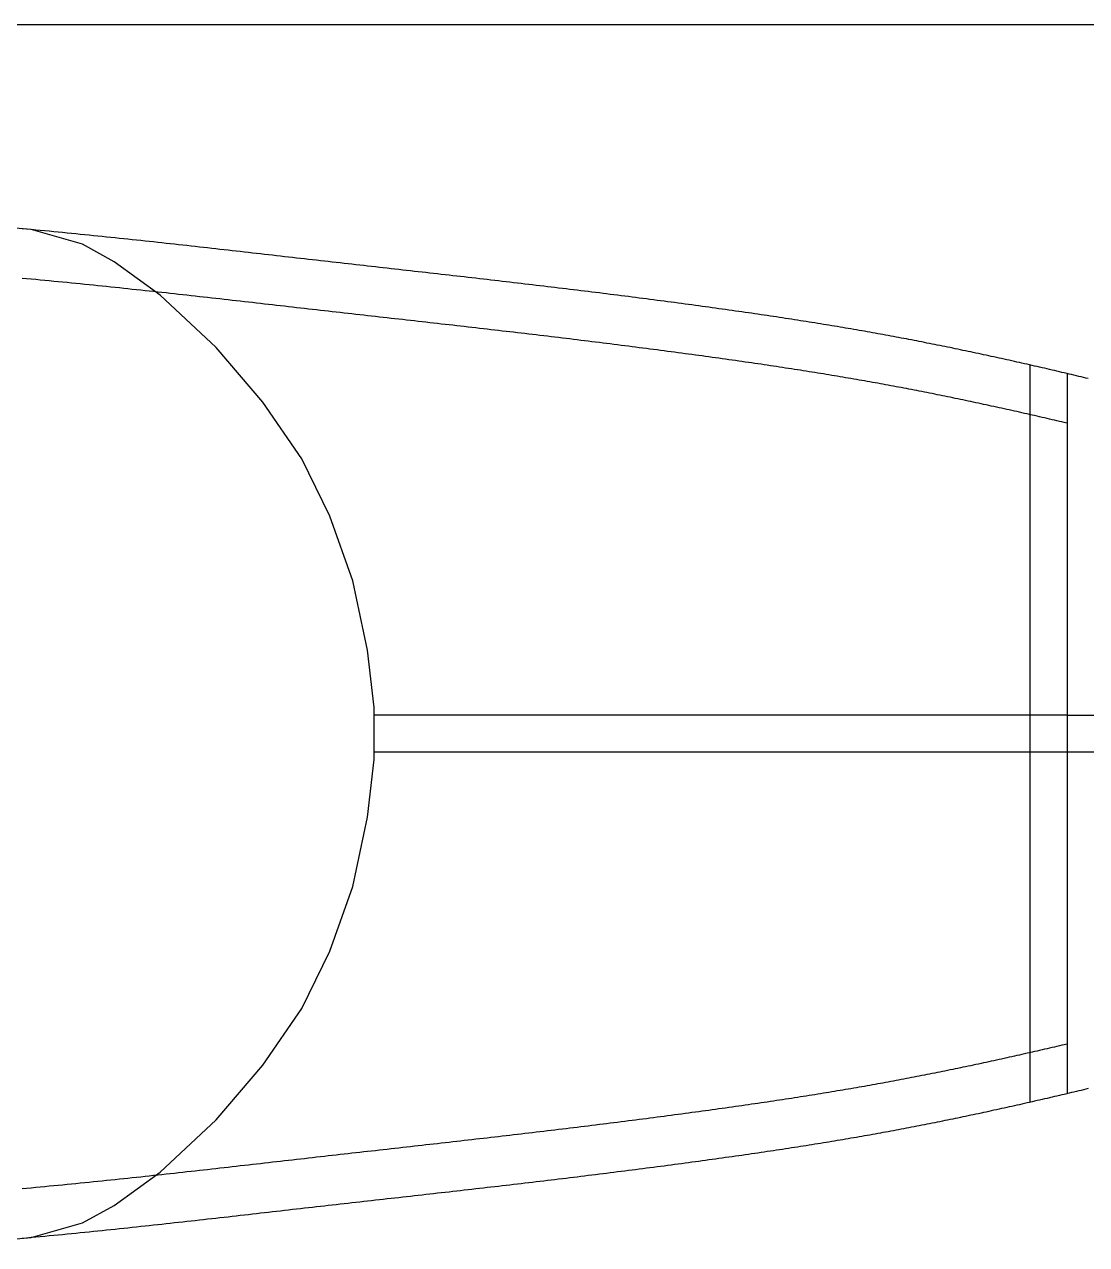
# Model space of a CAD drawing. Extents: x 177 to 1892, y 150 to 1101.
# Drawn here: x 1736.9 to 1822.5, y 676.4 to 774.7 of the extents above; entities that cross this region are included whole.
import ezdxf

# ---------------------------------------------------------------- set-up
doc = ezdxf.new("R2010")
doc.units = 0
doc.layers.add('SÄLJ', color=7, linetype='CONTINUOUS')

msp = doc.modelspace()

# ---------------------------------------------------------------- linework, layer by layer
at = {"layer": 'SÄLJ'}
for p, q in [((1817.951, 687.878), (1817.951, 747.296)), ((1820.951, 746.601), (1820.951, 688.562)), ((1820.951, 719.087), (1765.032, 719.087)), ((1820.951, 719.087), (1872.735, 719.087)), ((1820.951, 716.087), (1765.032, 716.087)), ((1872.735, 716.087), (1820.951, 716.087))]:
    msp.add_line(p, q, dxfattribs=at)
at = {"layer": 'SÄLJ', "color": 3}
msp.add_lwpolyline([(1478.582, 774.746), (1892.382, 774.746)], dxfattribs=at)
at = {"layer": 'SÄLJ'}
for points in [[(1731.027, 676.407), (1737.432, 676.966), (1741.578, 678.149), (1744.123, 679.559), (1747.82, 682.244), (1752.348, 686.464), (1756.111, 690.873), (1759.238, 695.44), (1761.501, 700.051), (1763.369, 705.271), (1764.539, 710.855), (1765.075, 715.493), (1765.075, 717.587), (1765.075, 719.681), (1764.539, 724.319), (1763.369, 729.903), (1761.501, 735.123), (1759.238, 739.734), (1756.111, 744.301), (1752.348, 748.71), (1747.82, 752.93), (1744.123, 755.615), (1741.578, 757.025), (1737.432, 758.208), (1731.027, 758.767)], [(1820.951, 746.601), (1820.905, 746.612), (1820.709, 746.658), (1820.512, 746.704), (1820.315, 746.75), (1820.118, 746.797), (1819.919, 746.843), (1819.721, 746.889), (1819.521, 746.935), (1819.321, 746.982), (1819.121, 747.028), (1818.92, 747.074), (1818.719, 747.121), (1818.517, 747.167), (1818.315, 747.213), (1818.112, 747.26), (1817.909, 747.306), (1817.706, 747.352), (1817.502, 747.398), (1817.298, 747.444), (1817.093, 747.49), (1816.888, 747.536), (1816.683, 747.582), (1816.478, 747.628), (1816.272, 747.673), (1816.066, 747.719), (1815.86, 747.765), (1815.654, 747.81), (1815.447, 747.856), (1815.24, 747.901), (1815.033, 747.946), (1814.826, 747.991), (1814.619, 748.036), (1814.412, 748.081), (1814.204, 748.126), (1813.997, 748.17), (1813.789, 748.215), (1813.581, 748.259), (1813.374, 748.303), (1813.166, 748.347), (1812.958, 748.391), (1812.75, 748.435), (1812.543, 748.478), (1812.335, 748.522), (1812.127, 748.565), (1811.92, 748.608), (1811.712, 748.651), (1811.505, 748.694), (1811.297, 748.736), (1811.09, 748.778), (1810.883, 748.82), (1810.675, 748.862), (1810.468, 748.904), (1810.261, 748.946), (1810.054, 748.987), (1809.847, 749.028), (1809.64, 749.069), (1809.433, 749.11), (1809.225, 749.151), (1809.018, 749.192), (1808.81, 749.232), (1808.603, 749.272), (1808.395, 749.312), (1808.187, 749.352), (1807.979, 749.392), (1807.77, 749.432), (1807.562, 749.471), (1807.353, 749.51), (1807.143, 749.55), (1806.934, 749.589), (1806.724, 749.628), (1806.513, 749.667), (1806.302, 749.705), (1806.091, 749.744), (1805.88, 749.783), (1805.667, 749.821), (1805.455, 749.859), (1805.241, 749.898), (1805.028, 749.936), (1804.813, 749.974), (1804.598, 750.012), (1804.383, 750.05), (1804.167, 750.087), (1803.95, 750.125), (1803.732, 750.163), (1803.514, 750.2), (1803.295, 750.238), (1803.075, 750.275), (1802.854, 750.313), (1802.633, 750.35), (1802.411, 750.387), (1802.188, 750.424), (1801.964, 750.462), (1801.739, 750.499), (1801.513, 750.536), (1801.286, 750.573), (1801.058, 750.61), (1800.829, 750.647), (1800.6, 750.684), (1800.369, 750.721), (1800.137, 750.758), (1799.904, 750.795), (1799.669, 750.832), (1799.434, 750.869), (1799.198, 750.906), (1798.96, 750.943), (1798.721, 750.98), (1798.481, 751.017), (1798.239, 751.054), (1797.996, 751.091), (1797.752, 751.128), (1797.507, 751.165), (1797.261, 751.202), (1797.013, 751.239), (1796.763, 751.276), (1796.513, 751.313), (1796.261, 751.35), (1796.008, 751.387), (1795.753, 751.425), (1795.497, 751.462), (1795.24, 751.499), (1794.982, 751.536), (1794.722, 751.574), (1794.462, 751.611), (1794.2, 751.648), (1793.937, 751.686), (1793.672, 751.723), (1793.407, 751.76), (1793.14, 751.798), (1792.873, 751.835), (1792.604, 751.872), (1792.334, 751.91), (1792.063, 751.947), (1791.791, 751.985), (1791.518, 752.022), (1791.244, 752.059), (1790.969, 752.097), (1790.693, 752.134), (1790.416, 752.172), (1790.138, 752.209), (1789.859, 752.246), (1789.579, 752.284), (1789.299, 752.321), (1789.017, 752.358), (1788.735, 752.396), (1788.451, 752.433), (1788.167, 752.47), (1787.883, 752.507), (1787.597, 752.545), (1787.31, 752.582), (1787.023, 752.619), (1786.735, 752.656), (1786.447, 752.693), (1786.157, 752.731), (1785.867, 752.768), (1785.577, 752.805), (1785.285, 752.842), (1784.993, 752.879), (1784.701, 752.916), (1784.408, 752.953), (1784.114, 752.989), (1783.819, 753.026), (1783.525, 753.063), (1783.229, 753.1), (1782.933, 753.136), (1782.637, 753.173), (1782.34, 753.21), (1782.042, 753.246), (1781.745, 753.283), (1781.446, 753.319), (1781.148, 753.356), (1780.849, 753.392), (1780.549, 753.428), (1780.249, 753.464), (1779.949, 753.501), (1779.649, 753.537), (1779.348, 753.573), (1779.047, 753.609), (1778.745, 753.645), (1778.444, 753.68), (1778.142, 753.716), (1777.839, 753.752), (1777.536, 753.788), (1777.233, 753.823), (1776.93, 753.859), (1776.627, 753.895), (1776.323, 753.93), (1776.019, 753.965), (1775.714, 754.001), (1775.409, 754.036), (1775.104, 754.072), (1774.799, 754.107), (1774.493, 754.142), (1774.188, 754.178), (1773.881, 754.213), (1773.575, 754.248), (1773.268, 754.283), (1772.961, 754.318), (1772.653, 754.353), (1772.346, 754.389), (1772.038, 754.424), (1771.729, 754.459), (1771.421, 754.494), (1771.112, 754.529), (1770.803, 754.564), (1770.493, 754.599), (1770.183, 754.634), (1769.873, 754.669), (1769.563, 754.704), (1769.252, 754.739), (1768.941, 754.774), (1768.63, 754.81), (1768.318, 754.845), (1768.006, 754.88), (1767.694, 754.915), (1767.381, 754.95), (1767.069, 754.985), (1766.755, 755.02), (1766.442, 755.056), (1766.128, 755.091), (1765.814, 755.126), (1765.5, 755.162), (1765.185, 755.197), (1764.87, 755.232), (1764.554, 755.268), (1764.239, 755.303), (1763.923, 755.339), (1763.607, 755.374), (1763.29, 755.41), (1762.973, 755.446), (1762.656, 755.481), (1762.338, 755.517), (1762.021, 755.553), (1761.702, 755.589), (1761.384, 755.625), (1761.065, 755.661), (1760.746, 755.697), (1760.427, 755.733), (1760.107, 755.769), (1759.787, 755.805), (1759.466, 755.842), (1759.146, 755.878), (1758.825, 755.915), (1758.503, 755.951), (1758.181, 755.988), (1757.859, 756.025), (1757.537, 756.061), (1757.214, 756.098), (1756.89, 756.135), (1756.567, 756.172), (1756.242, 756.209), (1755.918, 756.246), (1755.593, 756.283), (1755.267, 756.32), (1754.941, 756.357), (1754.615, 756.394), (1754.288, 756.431), (1753.96, 756.468), (1753.632, 756.505), (1753.304, 756.543), (1752.975, 756.58), (1752.645, 756.617), (1752.315, 756.654), (1751.985, 756.691), (1751.653, 756.729), (1751.322, 756.766), (1750.989, 756.803), (1750.656, 756.84), (1750.322, 756.877), (1749.988, 756.914), (1749.653, 756.951), (1749.317, 756.989), (1748.981, 757.026), (1748.644, 757.063), (1748.307, 757.1), (1747.968, 757.137), (1747.629, 757.173), (1747.289, 757.21), (1746.949, 757.247), (1746.607, 757.284), (1746.265, 757.321), (1745.922, 757.357), (1745.579, 757.394), (1745.234, 757.43), (1744.889, 757.467), (1744.543, 757.503), (1744.196, 757.539), (1743.849, 757.575), (1743.5, 757.611), (1743.151, 757.647), (1742.8, 757.683), (1742.449, 757.719), (1742.097, 757.755), (1741.744, 757.79), (1741.39, 757.826), (1741.035, 757.861), (1740.679, 757.897), (1740.323, 757.932), (1739.965, 757.967), (1739.606, 758.002), (1739.246, 758.036), (1738.886, 758.071), (1738.524, 758.106), (1738.161, 758.14), (1737.797, 758.174), (1737.432, 758.208), (1737.066, 758.242), (1736.699, 758.276)], [(1820.951, 742.601), (1820.905, 742.612), (1820.709, 742.658), (1820.512, 742.704), (1820.315, 742.75), (1820.118, 742.797), (1819.919, 742.843), (1819.721, 742.889), (1819.521, 742.935), (1819.321, 742.982), (1819.121, 743.028), (1818.92, 743.074), (1818.719, 743.121), (1818.517, 743.167), (1818.315, 743.213), (1818.112, 743.26), (1817.909, 743.306), (1817.706, 743.352), (1817.502, 743.398), (1817.298, 743.444), (1817.093, 743.49), (1816.888, 743.536), (1816.683, 743.582), (1816.478, 743.628), (1816.272, 743.673), (1816.066, 743.719), (1815.86, 743.765), (1815.654, 743.81), (1815.447, 743.856), (1815.24, 743.901), (1815.033, 743.946), (1814.826, 743.991), (1814.619, 744.036), (1814.412, 744.081), (1814.204, 744.126), (1813.997, 744.17), (1813.789, 744.215), (1813.581, 744.259), (1813.374, 744.303), (1813.166, 744.347), (1812.958, 744.391), (1812.75, 744.435), (1812.543, 744.478), (1812.335, 744.522), (1812.127, 744.565), (1811.92, 744.608), (1811.712, 744.651), (1811.505, 744.694), (1811.297, 744.736), (1811.09, 744.778), (1810.883, 744.82), (1810.675, 744.862), (1810.468, 744.904), (1810.261, 744.946), (1810.054, 744.987), (1809.847, 745.028), (1809.64, 745.069), (1809.433, 745.11), (1809.225, 745.151), (1809.018, 745.192), (1808.81, 745.232), (1808.603, 745.272), (1808.395, 745.312), (1808.187, 745.352), (1807.979, 745.392), (1807.77, 745.432), (1807.562, 745.471), (1807.353, 745.51), (1807.143, 745.55), (1806.934, 745.589), (1806.724, 745.628), (1806.513, 745.667), (1806.302, 745.705), (1806.091, 745.744), (1805.88, 745.783), (1805.667, 745.821), (1805.455, 745.859), (1805.241, 745.898), (1805.028, 745.936), (1804.813, 745.974), (1804.598, 746.012), (1804.383, 746.05), (1804.167, 746.087), (1803.95, 746.125), (1803.732, 746.163), (1803.514, 746.2), (1803.295, 746.238), (1803.075, 746.275), (1802.854, 746.313), (1802.633, 746.35), (1802.411, 746.387), (1802.188, 746.424), (1801.964, 746.462), (1801.739, 746.499), (1801.513, 746.536), (1801.286, 746.573), (1801.058, 746.61), (1800.829, 746.647), (1800.6, 746.684), (1800.369, 746.721), (1800.137, 746.758), (1799.904, 746.795), (1799.669, 746.832), (1799.434, 746.869), (1799.198, 746.906), (1798.96, 746.943), (1798.721, 746.98), (1798.481, 747.017), (1798.239, 747.054), (1797.996, 747.091), (1797.752, 747.128), (1797.507, 747.165), (1797.261, 747.202), (1797.013, 747.239), (1796.763, 747.276), (1796.513, 747.313), (1796.261, 747.35), (1796.008, 747.387), (1795.753, 747.425), (1795.497, 747.462), (1795.24, 747.499), (1794.982, 747.536), (1794.722, 747.574), (1794.462, 747.611), (1794.2, 747.648), (1793.937, 747.686), (1793.672, 747.723), (1793.407, 747.76), (1793.14, 747.798), (1792.873, 747.835), (1792.604, 747.872), (1792.334, 747.91), (1792.063, 747.947), (1791.791, 747.985), (1791.518, 748.022), (1791.244, 748.059), (1790.969, 748.097), (1790.693, 748.134), (1790.416, 748.172), (1790.138, 748.209), (1789.859, 748.246), (1789.579, 748.284), (1789.299, 748.321), (1789.017, 748.358), (1788.735, 748.396), (1788.451, 748.433), (1788.167, 748.47), (1787.883, 748.507), (1787.597, 748.545), (1787.31, 748.582), (1787.023, 748.619), (1786.735, 748.656), (1786.447, 748.693), (1786.157, 748.731), (1785.867, 748.768), (1785.577, 748.805), (1785.285, 748.842), (1784.993, 748.879), (1784.701, 748.916), (1784.408, 748.953), (1784.114, 748.989), (1783.819, 749.026), (1783.525, 749.063), (1783.229, 749.1), (1782.933, 749.136), (1782.637, 749.173), (1782.34, 749.21), (1782.042, 749.246), (1781.745, 749.283), (1781.446, 749.319), (1781.148, 749.356), (1780.849, 749.392), (1780.549, 749.428), (1780.249, 749.464), (1779.949, 749.501), (1779.649, 749.537), (1779.348, 749.573), (1779.047, 749.609), (1778.745, 749.645), (1778.444, 749.68), (1778.142, 749.716), (1777.839, 749.752), (1777.536, 749.788), (1777.233, 749.823), (1776.93, 749.859), (1776.627, 749.895), (1776.323, 749.93), (1776.019, 749.965), (1775.714, 750.001), (1775.409, 750.036), (1775.104, 750.072), (1774.799, 750.107), (1774.493, 750.142), (1774.188, 750.178), (1773.881, 750.213), (1773.575, 750.248), (1773.268, 750.283), (1772.961, 750.318), (1772.653, 750.353), (1772.346, 750.389), (1772.038, 750.424), (1771.729, 750.459), (1771.421, 750.494), (1771.112, 750.529), (1770.803, 750.564), (1770.493, 750.599), (1770.183, 750.634), (1769.873, 750.669), (1769.563, 750.704), (1769.252, 750.739), (1768.941, 750.774), (1768.63, 750.81), (1768.318, 750.845), (1768.006, 750.88), (1767.694, 750.915), (1767.381, 750.95), (1767.069, 750.985), (1766.755, 751.02), (1766.442, 751.056), (1766.128, 751.091), (1765.814, 751.126), (1765.5, 751.162), (1765.185, 751.197), (1764.87, 751.232), (1764.554, 751.268), (1764.239, 751.303), (1763.923, 751.339), (1763.607, 751.374), (1763.29, 751.41), (1762.973, 751.446), (1762.656, 751.481), (1762.338, 751.517), (1762.021, 751.553), (1761.702, 751.589), (1761.384, 751.625), (1761.065, 751.661), (1760.746, 751.697), (1760.427, 751.733), (1760.107, 751.769), (1759.787, 751.805), (1759.466, 751.842), (1759.146, 751.878), (1758.825, 751.915), (1758.503, 751.951), (1758.181, 751.988), (1757.859, 752.025), (1757.537, 752.061), (1757.214, 752.098), (1756.89, 752.135), (1756.567, 752.172), (1756.242, 752.209), (1755.918, 752.246), (1755.593, 752.283), (1755.267, 752.32), (1754.941, 752.357), (1754.615, 752.394), (1754.288, 752.431), (1753.96, 752.468), (1753.632, 752.505), (1753.304, 752.543), (1752.975, 752.58), (1752.645, 752.617), (1752.315, 752.654), (1751.985, 752.691), (1751.653, 752.729), (1751.322, 752.766), (1750.989, 752.803), (1750.656, 752.84), (1750.322, 752.877), (1749.988, 752.914), (1749.653, 752.951), (1749.317, 752.989), (1748.981, 753.026), (1748.644, 753.063), (1748.307, 753.1), (1747.968, 753.137), (1747.629, 753.173), (1747.289, 753.21), (1746.949, 753.247), (1746.607, 753.284), (1746.265, 753.321), (1745.922, 753.357), (1745.579, 753.394), (1745.234, 753.43), (1744.889, 753.467), (1744.543, 753.503), (1744.196, 753.539), (1743.849, 753.575), (1743.5, 753.611), (1743.151, 753.647), (1742.8, 753.683), (1742.449, 753.719), (1742.097, 753.755), (1741.744, 753.79), (1741.39, 753.826), (1741.035, 753.861), (1740.679, 753.897), (1740.323, 753.932), (1739.965, 753.967), (1739.606, 754.002), (1739.246, 754.036), (1738.886, 754.071), (1738.524, 754.106), (1738.161, 754.14), (1737.797, 754.174), (1737.432, 754.208), (1737.066, 754.242), (1736.699, 754.276)], [(1822.637, 746.198), (1822.447, 746.244), (1822.257, 746.289), (1822.066, 746.335), (1821.874, 746.381), (1821.682, 746.427), (1821.488, 746.473), (1821.294, 746.519), (1821.1, 746.565), (1820.951, 746.601)], [(1820.949, 692.573), (1820.905, 692.562), (1820.709, 692.516), (1820.512, 692.47), (1820.315, 692.424), (1820.118, 692.377), (1819.919, 692.331), (1819.721, 692.285), (1819.521, 692.238), (1819.321, 692.192), (1819.121, 692.146), (1818.92, 692.099), (1818.719, 692.053), (1818.517, 692.007), (1818.315, 691.961), (1818.112, 691.914), (1817.909, 691.868), (1817.706, 691.822), (1817.502, 691.776), (1817.298, 691.73), (1817.093, 691.684), (1816.888, 691.638), (1816.683, 691.592), (1816.478, 691.546), (1816.272, 691.501), (1816.066, 691.455), (1815.86, 691.409), (1815.654, 691.364), (1815.447, 691.318), (1815.24, 691.273), (1815.033, 691.228), (1814.826, 691.183), (1814.619, 691.138), (1814.412, 691.093), (1814.204, 691.048), (1813.997, 691.004), (1813.789, 690.959), (1813.581, 690.915), (1813.374, 690.871), (1813.166, 690.827), (1812.958, 690.783), (1812.75, 690.739), (1812.543, 690.696), (1812.335, 690.652), (1812.127, 690.609), (1811.92, 690.566), (1811.712, 690.523), (1811.505, 690.48), (1811.297, 690.438), (1811.09, 690.396), (1810.883, 690.353), (1810.675, 690.312), (1810.468, 690.27), (1810.261, 690.228), (1810.054, 690.187), (1809.847, 690.146), (1809.64, 690.105), (1809.433, 690.064), (1809.225, 690.023), (1809.018, 689.982), (1808.81, 689.942), (1808.603, 689.902), (1808.395, 689.862), (1808.187, 689.822), (1807.979, 689.782), (1807.77, 689.742), (1807.562, 689.703), (1807.353, 689.663), (1807.143, 689.624), (1806.934, 689.585), (1806.724, 689.546), (1806.513, 689.507), (1806.302, 689.469), (1806.091, 689.43), (1805.88, 689.391), (1805.667, 689.353), (1805.455, 689.315), (1805.241, 689.276), (1805.028, 689.238), (1804.813, 689.2), (1804.598, 689.162), (1804.383, 689.124), (1804.167, 689.087), (1803.95, 689.049), (1803.732, 689.011), (1803.514, 688.974), (1803.295, 688.936), (1803.075, 688.899), (1802.854, 688.861), (1802.633, 688.824), (1802.411, 688.787), (1802.188, 688.749), (1801.964, 688.712), (1801.739, 688.675), (1801.513, 688.638), (1801.286, 688.601), (1801.058, 688.564), (1800.829, 688.527), (1800.6, 688.49), (1800.369, 688.453), (1800.137, 688.416), (1799.904, 688.379), (1799.669, 688.342), (1799.434, 688.305), (1799.198, 688.268), (1798.96, 688.231), (1798.721, 688.194), (1798.481, 688.157), (1798.239, 688.12), (1797.996, 688.083), (1797.752, 688.046), (1797.507, 688.009), (1797.261, 687.972), (1797.013, 687.935), (1796.763, 687.898), (1796.513, 687.861), (1796.261, 687.824), (1796.008, 687.786), (1795.753, 687.749), (1795.497, 687.712), (1795.24, 687.675), (1794.982, 687.638), (1794.722, 687.6), (1794.462, 687.563), (1794.2, 687.526), (1793.937, 687.488), (1793.672, 687.451), (1793.407, 687.414), (1793.14, 687.376), (1792.873, 687.339), (1792.604, 687.301), (1792.334, 687.264), (1792.063, 687.227), (1791.791, 687.189), (1791.518, 687.152), (1791.244, 687.115), (1790.969, 687.077), (1790.693, 687.04), (1790.416, 687.002), (1790.138, 686.965), (1789.859, 686.928), (1789.579, 686.89), (1789.299, 686.853), (1789.017, 686.816), (1788.735, 686.778), (1788.451, 686.741), (1788.167, 686.704), (1787.883, 686.666), (1787.597, 686.629), (1787.31, 686.592), (1787.023, 686.555), (1786.735, 686.518), (1786.447, 686.48), (1786.157, 686.443), (1785.867, 686.406), (1785.577, 686.369), (1785.285, 686.332), (1784.993, 686.295), (1784.701, 686.258), (1784.408, 686.221), (1784.114, 686.185), (1783.819, 686.148), (1783.525, 686.111), (1783.229, 686.074), (1782.933, 686.038), (1782.637, 686.001), (1782.34, 685.964), (1782.042, 685.928), (1781.745, 685.891), (1781.446, 685.855), (1781.148, 685.818), (1780.849, 685.782), (1780.549, 685.746), (1780.249, 685.71), (1779.949, 685.673), (1779.649, 685.637), (1779.348, 685.601), (1779.047, 685.565), (1778.745, 685.529), (1778.444, 685.493), (1778.142, 685.458), (1777.839, 685.422), (1777.536, 685.386), (1777.233, 685.351), (1776.93, 685.315), (1776.627, 685.279), (1776.323, 685.244), (1776.019, 685.208), (1775.714, 685.173), (1775.409, 685.138), (1775.104, 685.102), (1774.799, 685.067), (1774.493, 685.032), (1774.188, 684.996), (1773.881, 684.961), (1773.575, 684.926), (1773.268, 684.891), (1772.961, 684.856), (1772.653, 684.821), (1772.346, 684.785), (1772.038, 684.75), (1771.729, 684.715), (1771.421, 684.68), (1771.112, 684.645), (1770.803, 684.61), (1770.493, 684.575), (1770.183, 684.54), (1769.873, 684.505), (1769.563, 684.47), (1769.252, 684.435), (1768.941, 684.4), (1768.63, 684.364), (1768.318, 684.329), (1768.006, 684.294), (1767.694, 684.259), (1767.381, 684.224), (1767.069, 684.189), (1766.755, 684.153), (1766.442, 684.118), (1766.128, 684.083), (1765.814, 684.048), (1765.5, 684.012), (1765.185, 683.977), (1764.87, 683.942), (1764.554, 683.906), (1764.239, 683.871), (1763.923, 683.835), (1763.607, 683.8), (1763.29, 683.764), (1762.973, 683.728), (1762.656, 683.693), (1762.338, 683.657), (1762.021, 683.621), (1761.702, 683.585), (1761.384, 683.549), (1761.065, 683.513), (1760.746, 683.477), (1760.427, 683.441), (1760.107, 683.405), (1759.787, 683.368), (1759.466, 683.332), (1759.146, 683.296), (1758.825, 683.259), (1758.503, 683.223), (1758.181, 683.186), (1757.859, 683.149), (1757.537, 683.113), (1757.214, 683.076), (1756.89, 683.039), (1756.567, 683.002), (1756.242, 682.965), (1755.918, 682.928), (1755.593, 682.891), (1755.267, 682.854), (1754.941, 682.817), (1754.615, 682.78), (1754.288, 682.743), (1753.96, 682.706), (1753.632, 682.669), (1753.304, 682.631), (1752.975, 682.594), (1752.645, 682.557), (1752.315, 682.52), (1751.985, 682.483), (1751.653, 682.445), (1751.322, 682.408), (1750.989, 682.371), (1750.656, 682.334), (1750.322, 682.297), (1749.988, 682.26), (1749.653, 682.222), (1749.317, 682.185), (1748.981, 682.148), (1748.644, 682.111), (1748.307, 682.074), (1747.968, 682.037), (1747.629, 682), (1747.289, 681.964), (1746.949, 681.927), (1746.607, 681.89), (1746.265, 681.853), (1745.922, 681.817), (1745.579, 681.78), (1745.234, 681.744), (1744.889, 681.707), (1744.543, 681.671), (1744.196, 681.635), (1743.849, 681.599), (1743.5, 681.562), (1743.151, 681.526), (1742.8, 681.491), (1742.449, 681.455), (1742.097, 681.419), (1741.744, 681.383), (1741.39, 681.348), (1741.035, 681.313), (1740.679, 681.277), (1740.323, 681.242), (1739.965, 681.207), (1739.606, 681.172), (1739.246, 681.137), (1738.886, 681.103), (1738.524, 681.068), (1738.161, 681.034), (1737.797, 681), (1737.432, 680.966), (1737.066, 680.932), (1736.699, 680.898)], [(1820.949, 688.573), (1820.905, 688.562), (1820.709, 688.516), (1820.512, 688.47), (1820.315, 688.424), (1820.118, 688.377), (1819.919, 688.331), (1819.721, 688.285), (1819.521, 688.238), (1819.321, 688.192), (1819.121, 688.146), (1818.92, 688.099), (1818.719, 688.053), (1818.517, 688.007), (1818.315, 687.961), (1818.112, 687.914), (1817.909, 687.868), (1817.706, 687.822), (1817.502, 687.776), (1817.298, 687.73), (1817.093, 687.684), (1816.888, 687.638), (1816.683, 687.592), (1816.478, 687.546), (1816.272, 687.501), (1816.066, 687.455), (1815.86, 687.409), (1815.654, 687.364), (1815.447, 687.318), (1815.24, 687.273), (1815.033, 687.228), (1814.826, 687.183), (1814.619, 687.138), (1814.412, 687.093), (1814.204, 687.048), (1813.997, 687.004), (1813.789, 686.959), (1813.581, 686.915), (1813.374, 686.871), (1813.166, 686.827), (1812.958, 686.783), (1812.75, 686.739), (1812.543, 686.696), (1812.335, 686.652), (1812.127, 686.609), (1811.92, 686.566), (1811.712, 686.523), (1811.505, 686.48), (1811.297, 686.438), (1811.09, 686.396), (1810.883, 686.353), (1810.675, 686.312), (1810.468, 686.27), (1810.261, 686.228), (1810.054, 686.187), (1809.847, 686.146), (1809.64, 686.105), (1809.433, 686.064), (1809.225, 686.023), (1809.018, 685.982), (1808.81, 685.942), (1808.603, 685.902), (1808.395, 685.862), (1808.187, 685.822), (1807.979, 685.782), (1807.77, 685.742), (1807.562, 685.703), (1807.353, 685.663), (1807.143, 685.624), (1806.934, 685.585), (1806.724, 685.546), (1806.513, 685.507), (1806.302, 685.469), (1806.091, 685.43), (1805.88, 685.391), (1805.667, 685.353), (1805.455, 685.315), (1805.241, 685.276), (1805.028, 685.238), (1804.813, 685.2), (1804.598, 685.162), (1804.383, 685.124), (1804.167, 685.087), (1803.95, 685.049), (1803.732, 685.011), (1803.514, 684.974), (1803.295, 684.936), (1803.075, 684.899), (1802.854, 684.861), (1802.633, 684.824), (1802.411, 684.787), (1802.188, 684.749), (1801.964, 684.712), (1801.739, 684.675), (1801.513, 684.638), (1801.286, 684.601), (1801.058, 684.564), (1800.829, 684.527), (1800.6, 684.49), (1800.369, 684.453), (1800.137, 684.416), (1799.904, 684.379), (1799.669, 684.342), (1799.434, 684.305), (1799.198, 684.268), (1798.96, 684.231), (1798.721, 684.194), (1798.481, 684.157), (1798.239, 684.12), (1797.996, 684.083), (1797.752, 684.046), (1797.507, 684.009), (1797.261, 683.972), (1797.013, 683.935), (1796.763, 683.898), (1796.513, 683.861), (1796.261, 683.824), (1796.008, 683.786), (1795.753, 683.749), (1795.497, 683.712), (1795.24, 683.675), (1794.982, 683.638), (1794.722, 683.6), (1794.462, 683.563), (1794.2, 683.526), (1793.937, 683.488), (1793.672, 683.451), (1793.407, 683.414), (1793.14, 683.376), (1792.873, 683.339), (1792.604, 683.301), (1792.334, 683.264), (1792.063, 683.227), (1791.791, 683.189), (1791.518, 683.152), (1791.244, 683.115), (1790.969, 683.077), (1790.693, 683.04), (1790.416, 683.002), (1790.138, 682.965), (1789.859, 682.928), (1789.579, 682.89), (1789.299, 682.853), (1789.017, 682.816), (1788.735, 682.778), (1788.451, 682.741), (1788.167, 682.704), (1787.883, 682.666), (1787.597, 682.629), (1787.31, 682.592), (1787.023, 682.555), (1786.735, 682.518), (1786.447, 682.48), (1786.157, 682.443), (1785.867, 682.406), (1785.577, 682.369), (1785.285, 682.332), (1784.993, 682.295), (1784.701, 682.258), (1784.408, 682.221), (1784.114, 682.185), (1783.819, 682.148), (1783.525, 682.111), (1783.229, 682.074), (1782.933, 682.038), (1782.637, 682.001), (1782.34, 681.964), (1782.042, 681.928), (1781.745, 681.891), (1781.446, 681.855), (1781.148, 681.818), (1780.849, 681.782), (1780.549, 681.746), (1780.249, 681.71), (1779.949, 681.673), (1779.649, 681.637), (1779.348, 681.601), (1779.047, 681.565), (1778.745, 681.529), (1778.444, 681.493), (1778.142, 681.458), (1777.839, 681.422), (1777.536, 681.386), (1777.233, 681.351), (1776.93, 681.315), (1776.627, 681.279), (1776.323, 681.244), (1776.019, 681.208), (1775.714, 681.173), (1775.409, 681.138), (1775.104, 681.102), (1774.799, 681.067), (1774.493, 681.032), (1774.188, 680.996), (1773.881, 680.961), (1773.575, 680.926), (1773.268, 680.891), (1772.961, 680.856), (1772.653, 680.821), (1772.346, 680.785), (1772.038, 680.75), (1771.729, 680.715), (1771.421, 680.68), (1771.112, 680.645), (1770.803, 680.61), (1770.493, 680.575), (1770.183, 680.54), (1769.873, 680.505), (1769.563, 680.47), (1769.252, 680.435), (1768.941, 680.4), (1768.63, 680.364), (1768.318, 680.329), (1768.006, 680.294), (1767.694, 680.259), (1767.381, 680.224), (1767.069, 680.189), (1766.755, 680.153), (1766.442, 680.118), (1766.128, 680.083), (1765.814, 680.048), (1765.5, 680.012), (1765.185, 679.977), (1764.87, 679.942), (1764.554, 679.906), (1764.239, 679.871), (1763.923, 679.835), (1763.607, 679.8), (1763.29, 679.764), (1762.973, 679.728), (1762.656, 679.693), (1762.338, 679.657), (1762.021, 679.621), (1761.702, 679.585), (1761.384, 679.549), (1761.065, 679.513), (1760.746, 679.477), (1760.427, 679.441), (1760.107, 679.405), (1759.787, 679.368), (1759.466, 679.332), (1759.146, 679.296), (1758.825, 679.259), (1758.503, 679.223), (1758.181, 679.186), (1757.859, 679.149), (1757.537, 679.113), (1757.214, 679.076), (1756.89, 679.039), (1756.567, 679.002), (1756.242, 678.965), (1755.918, 678.928), (1755.593, 678.891), (1755.267, 678.854), (1754.941, 678.817), (1754.615, 678.78), (1754.288, 678.743), (1753.96, 678.706), (1753.632, 678.669), (1753.304, 678.631), (1752.975, 678.594), (1752.645, 678.557), (1752.315, 678.52), (1751.985, 678.483), (1751.653, 678.445), (1751.322, 678.408), (1750.989, 678.371), (1750.656, 678.334), (1750.322, 678.297), (1749.988, 678.26), (1749.653, 678.222), (1749.317, 678.185), (1748.981, 678.148), (1748.644, 678.111), (1748.307, 678.074), (1747.968, 678.037), (1747.629, 678), (1747.289, 677.964), (1746.949, 677.927), (1746.607, 677.89), (1746.265, 677.853), (1745.922, 677.817), (1745.579, 677.78), (1745.234, 677.744), (1744.889, 677.707), (1744.543, 677.671), (1744.196, 677.635), (1743.849, 677.599), (1743.5, 677.562), (1743.151, 677.526), (1742.8, 677.491), (1742.449, 677.455), (1742.097, 677.419), (1741.744, 677.383), (1741.39, 677.348), (1741.035, 677.313), (1740.679, 677.277), (1740.323, 677.242), (1739.965, 677.207), (1739.606, 677.172), (1739.246, 677.137), (1738.886, 677.103), (1738.524, 677.068), (1738.161, 677.034), (1737.797, 677), (1737.432, 676.966), (1737.066, 676.932), (1736.699, 676.898)], [(1822.637, 688.976), (1822.447, 688.93), (1822.257, 688.885), (1822.066, 688.839), (1821.874, 688.793), (1821.682, 688.747), (1821.488, 688.701), (1821.294, 688.655), (1821.1, 688.609), (1820.949, 688.573)]]:
    msp.add_lwpolyline(points, dxfattribs=at)

doc.saveas('drawing.dxf')
